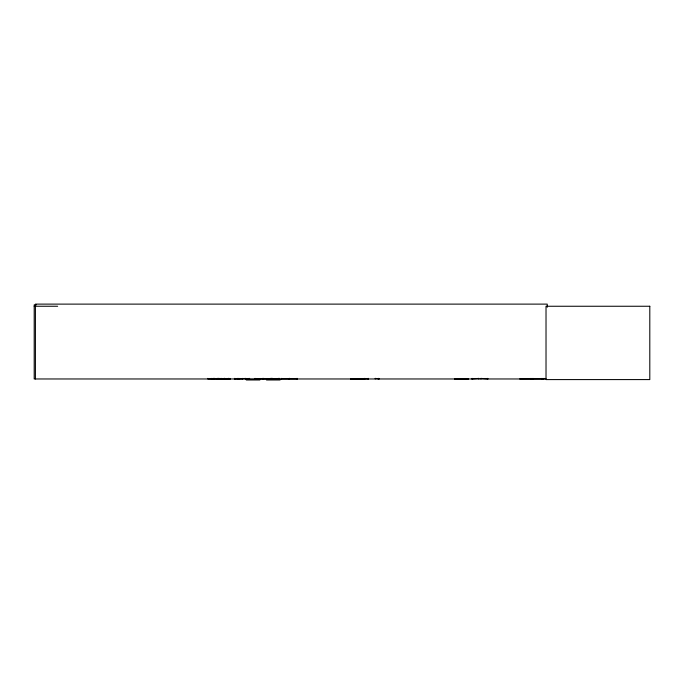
<?xml version="1.0" encoding="UTF-8"?>
<svg xmlns="http://www.w3.org/2000/svg" width="684" height="684" viewBox="0 0 684 684"><rect width="100%" height="100%" fill="white"/><g stroke="black" fill="none" stroke-linecap="round" stroke-linejoin="round"><path stroke-width="1.03" d="M271.787 378.876L271.804 378.414M221.069 378.876L221.086 378.414M281.073 378.893L289.135 378.876M471.738 378.893L478.732 378.414M213.451 378.97L213.468 378.363L213.502 378.893M213.93 378.876L213.947 378.414M218.034 378.876L218.051 378.414M234.313 378.893L242.888 378.876M234.74 378.876L234.757 378.414M368.129 378.876L368.154 378.414M238.793 378.893L238.861 378.414M364.657 378.893L364.734 378.414M36.337 304.876L34.2 304.876L34.2 378.97L546.157 378.97M34.2 306.252L57.661 306.252M230.294 378.953L207.859 378.97L207.859 378.363M245.111 378.414L249.694 378.91M255.166 378.893L279.619 378.893M350.447 378.953L368.154 378.816M375.336 378.414L379.21 378.893M454.578 378.953L468.326 378.953M481.04 378.414L488.034 378.893M543.985 378.893L519.669 378.97M246.231 379.415L259.92 379.415M266.435 379.415L280.132 379.415M246.206 379.586L259.954 379.586M266.409 379.586L280.158 379.586M246.206 379.877L259.954 379.877M266.409 379.877L280.158 379.877M272.514 378.893L272.437 378.414M378.825 378.893L378.756 378.414M249.232 378.876L249.207 378.414M228.473 378.893L228.396 378.414M224.514 378.893L224.446 378.414M297.429 378.893L289.409 378.893M297.104 378.876L297.087 378.414M279.346 378.893L279.294 378.414M278.713 378.876L278.696 378.414M547.226 307.27L547.226 304.115L35.406 304.115L35.406 378.97M543.985 378.363L543.985 378.97M542.002 378.363L542.002 378.97M532.99 378.363L532.99 378.97M531.006 378.363L531.006 378.97M487.589 378.363L487.589 378.97M480.98 378.363L480.98 378.97M478.791 378.363L478.791 378.97M472.182 378.363L472.182 378.97M378.679 378.363L378.679 378.97M375.259 378.363L375.259 378.97M368.223 378.363L368.223 378.97M364.803 378.363L364.803 378.97M297.027 378.363L297.027 378.97M289.298 378.363L289.298 378.97M289.204 378.363L289.204 378.97M281.475 378.363L281.475 378.97M279.243 378.363L279.243 378.97M278.644 378.363L278.644 378.97M272.292 378.363L272.369 378.97M271.856 378.363L271.856 378.97M271.257 378.363L271.257 378.97M271.095 378.363L271.095 378.97M270.496 378.363L270.496 378.97M263.708 378.363L263.708 378.97M263.109 378.363L263.109 378.97M262.784 378.363L262.784 378.97M255.055 378.363L255.055 378.97M249.138 378.363L249.138 378.97M245.034 378.363L245.034 378.97M242.846 378.363L242.846 378.97M238.93 378.363L238.93 378.97M237.314 378.363L237.314 378.97M234.834 378.363L234.834 378.97M229.003 378.363L229.003 378.97M228.328 378.363L228.328 378.97M224.378 378.363L224.378 378.97M224.224 378.363L224.224 378.97M221.137 378.363L221.137 378.97M219.017 378.363L219.017 378.97M218.863 378.363L218.854 378.97M218.119 378.363L218.119 378.97M217.341 378.363L217.341 378.97M214.4 378.363L214.4 378.97M214.024 378.363L214.024 378.97M211.818 378.363L211.818 378.97M649.8 306.252L546.02 306.252L546.02 379.586L649.8 379.586L649.8 306.252M230.294 378.671L216.546 378.671L230.294 378.688M364.196 378.671L350.447 378.671L364.196 378.688M468.326 378.671L454.578 378.671L468.326 378.688"/></g></svg>
